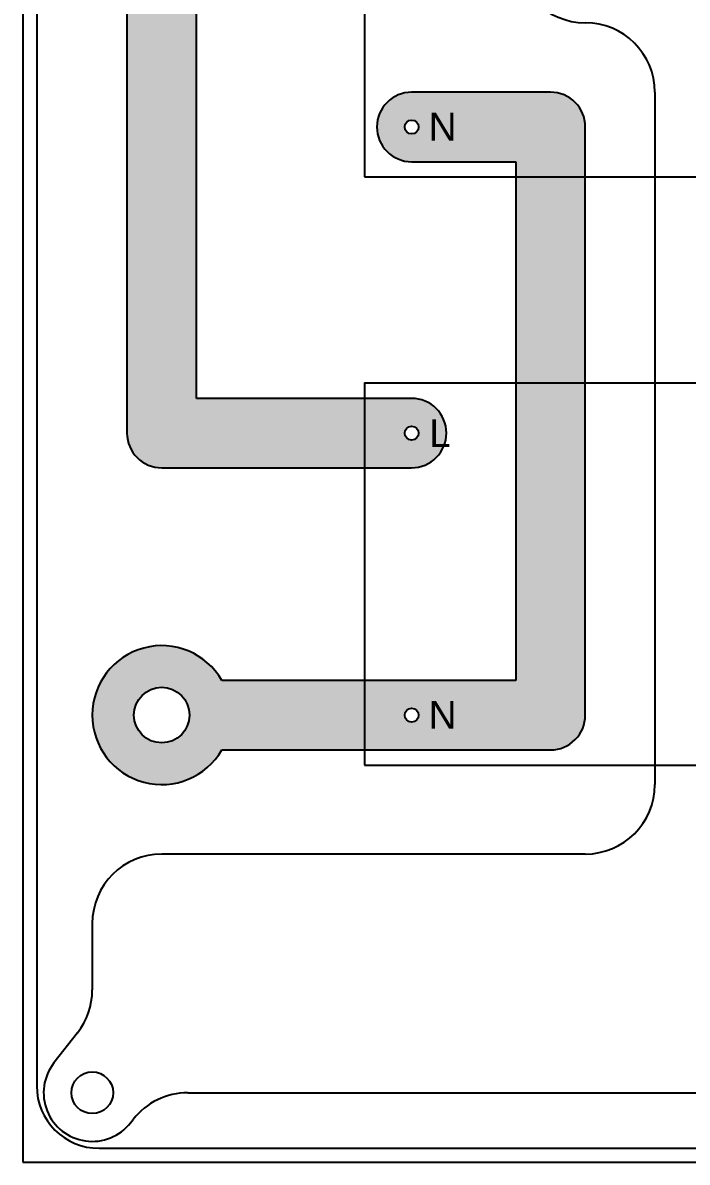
# Model space of a CAD drawing. Header units: millimetres. Extents: x 0 to 102, y 0 to 127.
# Drawn here: x 0 to 47.8, y 0 to 82 of the extents above; entities that cross this region are included whole.
import ezdxf

# ---------------------------------------------------------------- set-up
doc = ezdxf.new("R2010")
doc.units = ezdxf.units.MM
doc.header["$MEASUREMENT"] = 0
doc.layers.add('Default', color=178, linetype='Continuous', true_color=0x000000)

msp = doc.modelspace()

# ---------------------------------------------------------------- hatches: boundary and pattern name
at = {"layer": 'Default'}
h = msp.add_hatch(color=256, dxfattribs=at)
h.paths.add_polyline_path([(14.33, 97.317), (14.259, 97.436), (14.184, 97.554), (14.106, 97.67), (14.024, 97.785), (13.938, 97.897), (13.849, 98.008), (13.756, 98.117), (13.66, 98.224), (13.56, 98.327), (13.457, 98.429), (13.351, 98.527), (13.242, 98.623), (13.13, 98.716), (13.015, 98.805), (12.898, 98.891), (12.778, 98.974), (12.656, 99.053), (12.531, 99.129), (12.404, 99.201), (12.276, 99.269), (12.146, 99.333), (12.014, 99.393), (11.881, 99.449), (11.747, 99.502), (11.612, 99.55), (11.476, 99.594), (11.339, 99.634), (11.202, 99.67), (11.065, 99.702), (10.927, 99.73), (10.79, 99.754), (10.653, 99.774), (10.515, 99.79), (10.376, 99.803), (10.236, 99.811), (10.095, 99.816), (9.953, 99.816), (9.811, 99.813), (9.668, 99.806), (9.525, 99.794), (9.382, 99.778), (9.239, 99.758), (9.096, 99.734), (8.954, 99.706), (8.812, 99.674), (8.671, 99.637), (8.531, 99.596), (8.393, 99.551), (8.256, 99.502), (8.12, 99.45), (7.986, 99.393), (7.854, 99.333), (7.723, 99.268), (7.595, 99.201), (7.47, 99.129), (7.347, 99.055), (7.226, 98.977), (7.108, 98.896), (6.993, 98.812), (6.881, 98.725), (6.772, 98.635), (6.667, 98.543), (6.564, 98.449), (6.464, 98.352), (6.368, 98.253), (6.273, 98.15), (6.181, 98.044), (6.092, 97.935), (6.005, 97.823), (5.921, 97.708), (5.84, 97.59), (5.762, 97.47), (5.687, 97.347), (5.616, 97.221), (5.548, 97.093), (5.484, 96.963), (5.424, 96.831), (5.367, 96.697), (5.314, 96.561), (5.265, 96.424), (5.221, 96.285), (5.18, 96.145), (5.143, 96.005), (5.111, 95.863), (5.082, 95.721), (5.058, 95.578), (5.038, 95.435), (5.023, 95.292), (5.011, 95.149), (5.004, 95.006), (5, 94.863), (5.001, 94.722), (5.006, 94.581), (5.014, 94.441), (5.027, 94.302), (5.043, 94.164), (5.063, 94.027), (5.087, 93.889), (5.115, 93.752), (5.147, 93.615), (5.183, 93.477), (5.223, 93.341), (5.267, 93.205), (5.315, 93.07), (5.367, 92.935), (5.424, 92.802), (5.484, 92.671), (5.548, 92.541), (5.616, 92.412), (5.688, 92.286), (5.763, 92.161), (5.843, 92.039), (5.925, 91.919), (6.011, 91.801), (6.101, 91.687), (6.194, 91.575), (6.289, 91.466), (6.388, 91.359), (6.489, 91.257), (6.593, 91.157), (6.7, 91.061), (6.808, 90.968), (6.919, 90.879), (7.032, 90.793), (7.147, 90.711), (7.263, 90.632), (7.381, 90.558), (7.5, 90.487), (7.5, 52.483), (7.501, 52.428), (7.502, 52.372), (7.506, 52.315), (7.51, 52.259), (7.516, 52.202), (7.523, 52.144), (7.532, 52.086), (7.542, 52.028), (7.553, 51.97), (7.566, 51.912), (7.581, 51.854), (7.597, 51.795), (7.614, 51.737), (7.633, 51.679), (7.653, 51.621), (7.676, 51.563), (7.699, 51.506), (7.724, 51.448), (7.751, 51.391), (7.779, 51.335), (7.809, 51.279), (7.84, 51.224), (7.873, 51.169), (7.908, 51.115), (7.943, 51.062), (7.98, 51.01), (8.019, 50.958), (8.059, 50.908), (8.1, 50.858), (8.143, 50.809), (8.187, 50.762), (8.232, 50.716), (8.279, 50.67), (8.326, 50.626), (8.375, 50.584), (8.424, 50.542), (8.475, 50.502), (8.526, 50.464), (8.579, 50.427), (8.632, 50.391), (8.686, 50.357), (8.741, 50.324), (8.796, 50.292), (8.852, 50.263), (8.908, 50.234), (8.965, 50.208), (9.022, 50.182), (9.08, 50.159), (9.138, 50.137), (9.196, 50.116), (9.254, 50.097), (9.312, 50.08), (9.37, 50.064), (9.429, 50.049), (9.487, 50.037), (9.545, 50.025), (9.603, 50.015), (9.661, 50.006), (9.718, 49.999), (9.775, 49.993), (9.832, 49.989), (9.889, 49.986), (9.945, 49.984), (10, 49.983), (27.99, 49.983), (28.045, 49.984), (28.101, 49.986), (28.158, 49.989), (28.215, 49.993), (28.272, 49.999), (28.329, 50.006), (28.387, 50.015), (28.445, 50.025), (28.503, 50.037), (28.561, 50.049), (28.62, 50.064), (28.678, 50.08), (28.736, 50.097), (28.794, 50.116), (28.852, 50.137), (28.91, 50.159), (28.968, 50.182), (29.025, 50.208), (29.082, 50.234), (29.138, 50.263), (29.194, 50.292), (29.249, 50.324), (29.304, 50.357), (29.358, 50.391), (29.411, 50.427), (29.464, 50.464), (29.515, 50.502), (29.566, 50.542), (29.615, 50.584), (29.664, 50.626), (29.711, 50.67), (29.758, 50.716), (29.803, 50.762), (29.847, 50.809), (29.89, 50.858), (29.931, 50.908), (29.971, 50.958), (30.01, 51.01), (30.047, 51.062), (30.082, 51.115), (30.117, 51.169), (30.15, 51.224), (30.181, 51.279), (30.211, 51.335), (30.239, 51.391), (30.266, 51.448), (30.291, 51.506), (30.314, 51.563), (30.337, 51.621), (30.357, 51.679), (30.376, 51.737), (30.393, 51.795), (30.409, 51.854), (30.424, 51.912), (30.437, 51.97), (30.448, 52.028), (30.458, 52.086), (30.467, 52.144), (30.474, 52.202), (30.48, 52.259), (30.484, 52.315), (30.488, 52.372), (30.489, 52.428), (30.49, 52.483), (30.489, 52.539), (30.488, 52.595), (30.484, 52.651), (30.48, 52.708), (30.474, 52.765), (30.467, 52.823), (30.458, 52.88), (30.448, 52.938), (30.437, 52.996), (30.424, 53.055), (30.409, 53.113), (30.393, 53.171), (30.376, 53.23), (30.357, 53.288), (30.337, 53.346), (30.314, 53.404), (30.291, 53.461), (30.266, 53.518), (30.239, 53.575), (30.211, 53.632), (30.181, 53.687), (30.15, 53.743), (30.117, 53.797), (30.082, 53.851), (30.047, 53.905), (30.01, 53.957), (29.971, 54.008), (29.931, 54.059), (29.89, 54.109), (29.847, 54.157), (29.803, 54.205), (29.758, 54.251), (29.711, 54.296), (29.664, 54.34), (29.615, 54.383), (29.566, 54.424), (29.515, 54.464), (29.464, 54.503), (29.411, 54.54), (29.358, 54.576), (29.304, 54.61), (29.249, 54.643), (29.194, 54.674), (29.138, 54.704), (29.082, 54.732), (29.025, 54.759), (28.968, 54.784), (28.91, 54.808), (28.852, 54.83), (28.794, 54.85), (28.736, 54.869), (28.678, 54.887), (28.62, 54.903), (28.561, 54.917), (28.503, 54.93), (28.445, 54.942), (28.387, 54.952), (28.329, 54.96), (28.272, 54.967), (28.215, 54.973), (28.158, 54.978), (28.101, 54.981), (28.045, 54.983), (27.99, 54.983), (12.5, 54.983), (12.5, 90.487), (12.639, 90.57), (12.776, 90.658), (12.91, 90.751), (13.042, 90.848), (13.17, 90.95), (13.295, 91.056), (13.417, 91.167), (13.536, 91.281), (13.65, 91.399), (13.76, 91.521), (13.867, 91.647), (13.968, 91.775), (14.066, 91.907), (14.159, 92.041), (14.247, 92.178), (14.33, 92.317), (27.99, 92.317), (28.045, 92.317), (28.101, 92.319), (28.158, 92.322), (28.215, 92.327), (28.272, 92.333), (28.329, 92.34), (28.387, 92.348), (28.445, 92.358), (28.503, 92.37), (28.561, 92.383), (28.62, 92.397), (28.678, 92.413), (28.736, 92.431), (28.794, 92.45), (28.852, 92.47), (28.91, 92.492), (28.968, 92.516), (29.025, 92.541), (29.082, 92.568), (29.138, 92.596), (29.194, 92.626), (29.249, 92.657), (29.304, 92.69), (29.358, 92.724), (29.411, 92.76), (29.464, 92.797), (29.515, 92.836), (29.566, 92.876), (29.615, 92.917), (29.664, 92.96), (29.711, 93.004), (29.758, 93.049), (29.803, 93.095), (29.847, 93.143), (29.89, 93.191), (29.931, 93.241), (29.971, 93.292), (30.01, 93.343), (30.047, 93.395), (30.082, 93.449), (30.117, 93.503), (30.15, 93.557), (30.181, 93.613), (30.211, 93.668), (30.239, 93.725), (30.266, 93.782), (30.291, 93.839), (30.314, 93.896), (30.337, 93.954), (30.357, 94.012), (30.376, 94.07), (30.393, 94.129), (30.409, 94.187), (30.424, 94.245), (30.437, 94.304), (30.448, 94.362), (30.458, 94.42), (30.467, 94.477), (30.474, 94.535), (30.48, 94.592), (30.484, 94.649), (30.488, 94.705), (30.489, 94.761), (30.49, 94.817), (30.489, 94.872), (30.488, 94.928), (30.484, 94.985), (30.48, 95.041), (30.474, 95.098), (30.467, 95.156), (30.458, 95.214), (30.448, 95.272), (30.437, 95.33), (30.424, 95.388), (30.409, 95.446), (30.393, 95.505), (30.376, 95.563), (30.357, 95.621), (30.337, 95.679), (30.314, 95.737), (30.291, 95.794), (30.266, 95.852), (30.239, 95.909), (30.211, 95.965), (30.181, 96.021), (30.15, 96.076), (30.117, 96.131), (30.082, 96.185), (30.047, 96.238), (30.01, 96.29), (29.971, 96.342), (29.931, 96.392), (29.89, 96.442), (29.847, 96.491), (29.803, 96.538), (29.758, 96.584), (29.711, 96.63), (29.664, 96.674), (29.615, 96.716), (29.566, 96.758), (29.515, 96.798), (29.464, 96.836), (29.411, 96.873), (29.358, 96.909), (29.304, 96.943), (29.249, 96.976), (29.194, 97.008), (29.138, 97.037), (29.082, 97.066), (29.025, 97.092), (28.968, 97.118), (28.91, 97.141), (28.852, 97.163), (28.794, 97.184), (28.736, 97.203), (28.678, 97.22), (28.62, 97.236), (28.561, 97.251), (28.503, 97.263), (28.445, 97.275), (28.387, 97.285), (28.329, 97.294), (28.272, 97.301), (28.215, 97.307), (28.158, 97.311), (28.101, 97.314), (28.045, 97.316), (27.99, 97.317)], flags=0)
h.paths.add_polyline_path([(28.49, 52.483), (28.49, 52.472), (28.49, 52.461), (28.489, 52.45), (28.488, 52.438), (28.487, 52.427), (28.485, 52.415), (28.484, 52.404), (28.482, 52.392), (28.479, 52.381), (28.477, 52.369), (28.474, 52.357), (28.471, 52.346), (28.467, 52.334), (28.463, 52.322), (28.459, 52.311), (28.455, 52.299), (28.45, 52.288), (28.445, 52.276), (28.44, 52.265), (28.434, 52.254), (28.428, 52.243), (28.422, 52.231), (28.415, 52.221), (28.408, 52.21), (28.401, 52.199), (28.394, 52.189), (28.386, 52.178), (28.378, 52.168), (28.37, 52.158), (28.361, 52.149), (28.353, 52.139), (28.344, 52.13), (28.334, 52.121), (28.325, 52.112), (28.315, 52.103), (28.305, 52.095), (28.295, 52.087), (28.285, 52.079), (28.274, 52.072), (28.264, 52.065), (28.253, 52.058), (28.242, 52.051), (28.231, 52.045), (28.22, 52.039), (28.208, 52.034), (28.197, 52.028), (28.186, 52.023), (28.174, 52.018), (28.162, 52.014), (28.151, 52.01), (28.139, 52.006), (28.128, 52.003), (28.116, 51.999), (28.104, 51.997), (28.093, 51.994), (28.081, 51.992), (28.069, 51.99), (28.058, 51.988), (28.046, 51.987), (28.035, 51.985), (28.024, 51.984), (28.012, 51.984), (28.001, 51.983), (27.99, 51.983), (27.979, 51.983), (27.968, 51.984), (27.956, 51.984), (27.945, 51.985), (27.934, 51.987), (27.922, 51.988), (27.911, 51.99), (27.899, 51.992), (27.887, 51.994), (27.876, 51.997), (27.864, 51.999), (27.852, 52.003), (27.841, 52.006), (27.829, 52.01), (27.818, 52.014), (27.806, 52.018), (27.794, 52.023), (27.783, 52.028), (27.772, 52.034), (27.76, 52.039), (27.749, 52.045), (27.738, 52.051), (27.727, 52.058), (27.716, 52.065), (27.706, 52.072), (27.695, 52.079), (27.685, 52.087), (27.675, 52.095), (27.665, 52.103), (27.655, 52.112), (27.646, 52.121), (27.636, 52.13), (27.627, 52.139), (27.619, 52.149), (27.61, 52.158), (27.602, 52.168), (27.594, 52.178), (27.586, 52.189), (27.579, 52.199), (27.572, 52.21), (27.565, 52.221), (27.558, 52.231), (27.552, 52.243), (27.546, 52.254), (27.54, 52.265), (27.535, 52.276), (27.53, 52.288), (27.525, 52.299), (27.521, 52.311), (27.517, 52.322), (27.513, 52.334), (27.509, 52.346), (27.506, 52.357), (27.503, 52.369), (27.501, 52.381), (27.498, 52.392), (27.496, 52.404), (27.495, 52.415), (27.493, 52.427), (27.492, 52.438), (27.491, 52.45), (27.49, 52.461), (27.49, 52.472), (27.49, 52.483), (27.49, 52.494), (27.49, 52.506), (27.491, 52.517), (27.492, 52.528), (27.493, 52.54), (27.495, 52.551), (27.496, 52.563), (27.498, 52.574), (27.501, 52.586), (27.503, 52.598), (27.506, 52.609), (27.509, 52.621), (27.513, 52.633), (27.517, 52.644), (27.521, 52.656), (27.525, 52.667), (27.53, 52.679), (27.535, 52.69), (27.54, 52.702), (27.546, 52.713), (27.552, 52.724), (27.558, 52.735), (27.565, 52.746), (27.572, 52.757), (27.579, 52.768), (27.586, 52.778), (27.594, 52.788), (27.602, 52.798), (27.61, 52.808), (27.619, 52.818), (27.627, 52.828), (27.636, 52.837), (27.646, 52.846), (27.655, 52.855), (27.665, 52.863), (27.675, 52.872), (27.685, 52.88), (27.695, 52.887), (27.706, 52.895), (27.716, 52.902), (27.727, 52.909), (27.738, 52.915), (27.749, 52.922), (27.76, 52.927), (27.772, 52.933), (27.783, 52.938), (27.794, 52.944), (27.806, 52.948), (27.818, 52.953), (27.829, 52.957), (27.841, 52.961), (27.852, 52.964), (27.864, 52.967), (27.876, 52.97), (27.887, 52.973), (27.899, 52.975), (27.911, 52.977), (27.922, 52.979), (27.934, 52.98), (27.945, 52.981), (27.956, 52.982), (27.968, 52.983), (27.979, 52.983), (27.99, 52.983), (28.001, 52.983), (28.012, 52.983), (28.024, 52.982), (28.035, 52.981), (28.046, 52.98), (28.058, 52.979), (28.069, 52.977), (28.081, 52.975), (28.093, 52.973), (28.104, 52.97), (28.116, 52.967), (28.128, 52.964), (28.139, 52.961), (28.151, 52.957), (28.162, 52.953), (28.174, 52.948), (28.186, 52.944), (28.197, 52.938), (28.208, 52.933), (28.22, 52.927), (28.231, 52.922), (28.242, 52.915), (28.253, 52.909), (28.264, 52.902), (28.274, 52.895), (28.285, 52.887), (28.295, 52.88), (28.305, 52.872), (28.315, 52.863), (28.325, 52.855), (28.334, 52.846), (28.344, 52.837), (28.353, 52.828), (28.361, 52.818), (28.37, 52.808), (28.378, 52.798), (28.386, 52.788), (28.394, 52.778), (28.401, 52.768), (28.408, 52.757), (28.415, 52.746), (28.422, 52.735), (28.428, 52.724), (28.434, 52.713), (28.44, 52.702), (28.445, 52.69), (28.45, 52.679), (28.455, 52.667), (28.459, 52.656), (28.463, 52.644), (28.467, 52.633), (28.471, 52.621), (28.474, 52.609), (28.477, 52.598), (28.479, 52.586), (28.482, 52.574), (28.484, 52.563), (28.485, 52.551), (28.487, 52.54), (28.488, 52.528), (28.489, 52.517), (28.49, 52.506), (28.49, 52.494)], flags=0)
h.paths.add_polyline_path([(28.49, 94.817), (28.49, 94.806), (28.49, 94.794), (28.489, 94.783), (28.488, 94.772), (28.487, 94.76), (28.485, 94.749), (28.484, 94.737), (28.482, 94.726), (28.479, 94.714), (28.477, 94.702), (28.474, 94.691), (28.471, 94.679), (28.467, 94.667), (28.463, 94.656), (28.459, 94.644), (28.455, 94.633), (28.45, 94.621), (28.445, 94.61), (28.44, 94.598), (28.434, 94.587), (28.428, 94.576), (28.422, 94.565), (28.415, 94.554), (28.408, 94.543), (28.401, 94.532), (28.394, 94.522), (28.386, 94.512), (28.378, 94.502), (28.37, 94.492), (28.361, 94.482), (28.353, 94.472), (28.344, 94.463), (28.334, 94.454), (28.325, 94.445), (28.315, 94.437), (28.305, 94.428), (28.295, 94.42), (28.285, 94.413), (28.274, 94.405), (28.264, 94.398), (28.253, 94.391), (28.242, 94.385), (28.231, 94.378), (28.22, 94.373), (28.208, 94.367), (28.197, 94.362), (28.186, 94.356), (28.174, 94.352), (28.162, 94.347), (28.151, 94.343), (28.139, 94.339), (28.128, 94.336), (28.116, 94.333), (28.104, 94.33), (28.093, 94.327), (28.081, 94.325), (28.069, 94.323), (28.058, 94.321), (28.046, 94.32), (28.035, 94.319), (28.024, 94.318), (28.012, 94.317), (28.001, 94.317), (27.99, 94.317), (27.979, 94.317), (27.968, 94.317), (27.956, 94.318), (27.945, 94.319), (27.934, 94.32), (27.922, 94.321), (27.911, 94.323), (27.899, 94.325), (27.887, 94.327), (27.876, 94.33), (27.864, 94.333), (27.852, 94.336), (27.841, 94.339), (27.829, 94.343), (27.818, 94.347), (27.806, 94.352), (27.794, 94.356), (27.783, 94.362), (27.772, 94.367), (27.76, 94.373), (27.749, 94.378), (27.738, 94.385), (27.727, 94.391), (27.716, 94.398), (27.706, 94.405), (27.695, 94.413), (27.685, 94.42), (27.675, 94.428), (27.665, 94.437), (27.655, 94.445), (27.646, 94.454), (27.636, 94.463), (27.627, 94.472), (27.619, 94.482), (27.61, 94.492), (27.602, 94.502), (27.594, 94.512), (27.586, 94.522), (27.579, 94.532), (27.572, 94.543), (27.565, 94.554), (27.558, 94.565), (27.552, 94.576), (27.546, 94.587), (27.54, 94.598), (27.535, 94.61), (27.53, 94.621), (27.525, 94.633), (27.521, 94.644), (27.517, 94.656), (27.513, 94.667), (27.509, 94.679), (27.506, 94.691), (27.503, 94.702), (27.501, 94.714), (27.498, 94.726), (27.496, 94.737), (27.495, 94.749), (27.493, 94.76), (27.492, 94.772), (27.491, 94.783), (27.49, 94.794), (27.49, 94.806), (27.49, 94.817), (27.49, 94.828), (27.49, 94.839), (27.491, 94.85), (27.492, 94.862), (27.493, 94.873), (27.495, 94.885), (27.496, 94.896), (27.498, 94.908), (27.501, 94.919), (27.503, 94.931), (27.506, 94.943), (27.509, 94.954), (27.513, 94.966), (27.517, 94.978), (27.521, 94.989), (27.525, 95.001), (27.53, 95.012), (27.535, 95.024), (27.54, 95.035), (27.546, 95.046), (27.552, 95.057), (27.558, 95.069), (27.565, 95.079), (27.572, 95.09), (27.579, 95.101), (27.586, 95.111), (27.594, 95.122), (27.602, 95.132), (27.61, 95.142), (27.619, 95.151), (27.627, 95.161), (27.636, 95.17), (27.646, 95.179), (27.655, 95.188), (27.665, 95.197), (27.675, 95.205), (27.685, 95.213), (27.695, 95.221), (27.706, 95.228), (27.716, 95.235), (27.727, 95.242), (27.738, 95.249), (27.749, 95.255), (27.76, 95.261), (27.772, 95.266), (27.783, 95.272), (27.794, 95.277), (27.806, 95.282), (27.818, 95.286), (27.829, 95.29), (27.841, 95.294), (27.852, 95.297), (27.864, 95.301), (27.876, 95.303), (27.887, 95.306), (27.899, 95.308), (27.911, 95.31), (27.922, 95.312), (27.934, 95.313), (27.945, 95.315), (27.956, 95.316), (27.968, 95.316), (27.979, 95.317), (27.99, 95.317), (28.001, 95.317), (28.012, 95.316), (28.024, 95.316), (28.035, 95.315), (28.046, 95.313), (28.058, 95.312), (28.069, 95.31), (28.081, 95.308), (28.093, 95.306), (28.104, 95.303), (28.116, 95.301), (28.128, 95.297), (28.139, 95.294), (28.151, 95.29), (28.162, 95.286), (28.174, 95.282), (28.186, 95.277), (28.197, 95.272), (28.208, 95.266), (28.22, 95.261), (28.231, 95.255), (28.242, 95.249), (28.253, 95.242), (28.264, 95.235), (28.274, 95.228), (28.285, 95.221), (28.295, 95.213), (28.305, 95.205), (28.315, 95.197), (28.325, 95.188), (28.334, 95.179), (28.344, 95.17), (28.353, 95.161), (28.361, 95.151), (28.37, 95.142), (28.378, 95.132), (28.386, 95.122), (28.394, 95.111), (28.401, 95.101), (28.408, 95.09), (28.415, 95.079), (28.422, 95.069), (28.428, 95.057), (28.434, 95.046), (28.44, 95.035), (28.445, 95.024), (28.45, 95.012), (28.455, 95.001), (28.459, 94.989), (28.463, 94.978), (28.467, 94.966), (28.471, 94.954), (28.474, 94.943), (28.477, 94.931), (28.479, 94.919), (28.482, 94.908), (28.484, 94.896), (28.485, 94.885), (28.487, 94.873), (28.488, 94.862), (28.489, 94.85), (28.49, 94.839), (28.49, 94.828)], flags=0)
h.paths.add_polyline_path([(12, 94.817), (12, 94.772), (11.998, 94.728), (11.995, 94.682), (11.992, 94.637), (11.987, 94.591), (11.982, 94.545), (11.975, 94.499), (11.967, 94.453), (11.957, 94.406), (11.947, 94.36), (11.936, 94.313), (11.923, 94.266), (11.909, 94.22), (11.894, 94.173), (11.877, 94.127), (11.86, 94.08), (11.841, 94.034), (11.821, 93.989), (11.799, 93.943), (11.777, 93.898), (11.753, 93.853), (11.728, 93.809), (11.701, 93.765), (11.674, 93.722), (11.645, 93.68), (11.616, 93.638), (11.585, 93.597), (11.553, 93.556), (11.52, 93.516), (11.485, 93.478), (11.45, 93.44), (11.414, 93.402), (11.377, 93.366), (11.339, 93.331), (11.3, 93.297), (11.261, 93.264), (11.22, 93.232), (11.179, 93.201), (11.137, 93.171), (11.094, 93.143), (11.051, 93.115), (11.008, 93.089), (10.963, 93.064), (10.919, 93.04), (10.873, 93.017), (10.828, 92.996), (10.782, 92.976), (10.736, 92.957), (10.69, 92.939), (10.643, 92.923), (10.597, 92.908), (10.55, 92.894), (10.504, 92.881), (10.457, 92.87), (10.41, 92.859), (10.364, 92.85), (10.318, 92.842), (10.271, 92.835), (10.225, 92.829), (10.18, 92.825), (10.134, 92.821), (10.089, 92.819), (10.044, 92.817), (10, 92.817), (9.956, 92.817), (9.911, 92.819), (9.866, 92.821), (9.82, 92.825), (9.775, 92.829), (9.729, 92.835), (9.682, 92.842), (9.636, 92.85), (9.59, 92.859), (9.543, 92.87), (9.496, 92.881), (9.45, 92.894), (9.403, 92.908), (9.357, 92.923), (9.31, 92.939), (9.264, 92.957), (9.218, 92.976), (9.172, 92.996), (9.127, 93.017), (9.081, 93.04), (9.037, 93.064), (8.992, 93.089), (8.949, 93.115), (8.906, 93.143), (8.863, 93.171), (8.821, 93.201), (8.78, 93.232), (8.739, 93.264), (8.7, 93.297), (8.661, 93.331), (8.623, 93.366), (8.586, 93.402), (8.55, 93.44), (8.515, 93.478), (8.48, 93.516), (8.447, 93.556), (8.415, 93.597), (8.384, 93.638), (8.355, 93.68), (8.326, 93.722), (8.299, 93.765), (8.272, 93.809), (8.247, 93.853), (8.223, 93.898), (8.201, 93.943), (8.179, 93.989), (8.159, 94.034), (8.14, 94.08), (8.123, 94.127), (8.106, 94.173), (8.091, 94.22), (8.077, 94.266), (8.064, 94.313), (8.053, 94.36), (8.043, 94.406), (8.033, 94.453), (8.025, 94.499), (8.018, 94.545), (8.013, 94.591), (8.008, 94.637), (8.005, 94.682), (8.002, 94.728), (8, 94.772), (8, 94.817), (8, 94.861), (8.002, 94.906), (8.005, 94.951), (8.008, 94.996), (8.013, 95.042), (8.018, 95.088), (8.025, 95.134), (8.033, 95.181), (8.043, 95.227), (8.053, 95.274), (8.064, 95.32), (8.077, 95.367), (8.091, 95.414), (8.106, 95.46), (8.123, 95.507), (8.14, 95.553), (8.159, 95.599), (8.179, 95.645), (8.201, 95.69), (8.223, 95.735), (8.247, 95.78), (8.272, 95.824), (8.299, 95.868), (8.326, 95.911), (8.355, 95.954), (8.384, 95.996), (8.415, 96.037), (8.447, 96.077), (8.48, 96.117), (8.515, 96.156), (8.55, 96.194), (8.586, 96.231), (8.623, 96.267), (8.661, 96.302), (8.7, 96.336), (8.739, 96.369), (8.78, 96.401), (8.821, 96.432), (8.863, 96.462), (8.906, 96.491), (8.949, 96.518), (8.992, 96.544), (9.037, 96.569), (9.081, 96.593), (9.127, 96.616), (9.172, 96.637), (9.218, 96.657), (9.264, 96.676), (9.31, 96.694), (9.357, 96.71), (9.403, 96.726), (9.45, 96.739), (9.496, 96.752), (9.543, 96.764), (9.59, 96.774), (9.636, 96.783), (9.682, 96.791), (9.729, 96.798), (9.775, 96.804), (9.82, 96.809), (9.866, 96.812), (9.911, 96.815), (9.956, 96.816), (10, 96.817), (10.044, 96.816), (10.089, 96.815), (10.134, 96.812), (10.18, 96.809), (10.225, 96.804), (10.271, 96.798), (10.318, 96.791), (10.364, 96.783), (10.41, 96.774), (10.457, 96.764), (10.504, 96.752), (10.55, 96.739), (10.597, 96.726), (10.643, 96.71), (10.69, 96.694), (10.736, 96.676), (10.782, 96.657), (10.828, 96.637), (10.873, 96.616), (10.919, 96.593), (10.963, 96.569), (11.008, 96.544), (11.051, 96.518), (11.094, 96.491), (11.137, 96.462), (11.179, 96.432), (11.22, 96.401), (11.261, 96.369), (11.3, 96.336), (11.339, 96.302), (11.377, 96.267), (11.414, 96.231), (11.45, 96.194), (11.485, 96.156), (11.52, 96.117), (11.553, 96.077), (11.585, 96.037), (11.616, 95.996), (11.645, 95.954), (11.674, 95.911), (11.701, 95.868), (11.728, 95.824), (11.753, 95.78), (11.777, 95.735), (11.799, 95.69), (11.821, 95.645), (11.841, 95.599), (11.86, 95.553), (11.877, 95.507), (11.894, 95.46), (11.909, 95.414), (11.923, 95.367), (11.936, 95.32), (11.947, 95.274), (11.957, 95.227), (11.967, 95.181), (11.975, 95.134), (11.982, 95.088), (11.987, 95.042), (11.992, 94.996), (11.995, 94.951), (11.998, 94.906), (12, 94.861)], flags=0)
h = msp.add_hatch(color=256, dxfattribs=at)
h.paths.add_polyline_path([(27.99, 34.683), (14.33, 34.683), (14.282, 34.766), (14.231, 34.847), (14.179, 34.929), (14.125, 35.009), (14.069, 35.089), (14.011, 35.169), (13.951, 35.247), (13.889, 35.325), (13.826, 35.402), (13.76, 35.479), (13.693, 35.554), (13.624, 35.628), (13.553, 35.701), (13.481, 35.773), (13.406, 35.843), (13.33, 35.913), (13.253, 35.981), (13.173, 36.047), (13.092, 36.112), (13.01, 36.176), (12.926, 36.238), (12.84, 36.298), (12.753, 36.357), (12.664, 36.414), (12.575, 36.469), (12.484, 36.523), (12.391, 36.574), (12.298, 36.624), (12.203, 36.672), (12.108, 36.717), (12.011, 36.761), (11.913, 36.803), (11.815, 36.842), (11.716, 36.88), (11.616, 36.915), (11.515, 36.948), (11.414, 36.979), (11.312, 37.008), (11.21, 37.035), (11.108, 37.059), (11.005, 37.081), (10.902, 37.101), (10.798, 37.119), (10.695, 37.135), (10.592, 37.148), (10.488, 37.159), (10.385, 37.168), (10.282, 37.175), (10.179, 37.18), (10.077, 37.183), (9.975, 37.183), (9.873, 37.182), (9.772, 37.178), (9.671, 37.172), (9.571, 37.165), (9.472, 37.155), (9.373, 37.144), (9.275, 37.13), (9.178, 37.115), (9.082, 37.098), (8.986, 37.079), (8.892, 37.059), (8.798, 37.037), (8.706, 37.013), (8.614, 36.987), (8.522, 36.96), (8.43, 36.93), (8.338, 36.899), (8.246, 36.866), (8.154, 36.83), (8.063, 36.793), (7.972, 36.753), (7.881, 36.712), (7.79, 36.669), (7.7, 36.623), (7.611, 36.576), (7.522, 36.526), (7.434, 36.475), (7.346, 36.421), (7.26, 36.366), (7.174, 36.308), (7.089, 36.249), (7.005, 36.187), (6.922, 36.124), (6.841, 36.059), (6.76, 35.992), (6.681, 35.923), (6.603, 35.852), (6.526, 35.78), (6.451, 35.705), (6.377, 35.63), (6.305, 35.552), (6.235, 35.473), (6.166, 35.393), (6.099, 35.311), (6.033, 35.227), (5.97, 35.142), (5.908, 35.056), (5.848, 34.969), (5.79, 34.88), (5.734, 34.79), (5.679, 34.7), (5.627, 34.608), (5.577, 34.515), (5.529, 34.422), (5.483, 34.327), (5.439, 34.232), (5.397, 34.136), (5.357, 34.04), (5.32, 33.943), (5.284, 33.846), (5.251, 33.748), (5.22, 33.65), (5.191, 33.551), (5.164, 33.453), (5.139, 33.354), (5.116, 33.256), (5.096, 33.157), (5.077, 33.058), (5.061, 32.96), (5.046, 32.861), (5.034, 32.763), (5.023, 32.666), (5.015, 32.568), (5.008, 32.471), (5.004, 32.375), (5.001, 32.279), (5, 32.183), (5.001, 32.088), (5.004, 31.992), (5.008, 31.895), (5.015, 31.798), (5.023, 31.701), (5.034, 31.603), (5.046, 31.505), (5.061, 31.407), (5.077, 31.308), (5.096, 31.21), (5.116, 31.111), (5.139, 31.012), (5.164, 30.914), (5.191, 30.815), (5.22, 30.717), (5.251, 30.619), (5.284, 30.521), (5.32, 30.424), (5.357, 30.327), (5.397, 30.23), (5.439, 30.135), (5.483, 30.039), (5.529, 29.945), (5.577, 29.852), (5.627, 29.759), (5.679, 29.667), (5.734, 29.576), (5.79, 29.486), (5.848, 29.398), (5.908, 29.311), (5.97, 29.224), (6.033, 29.14), (6.099, 29.056), (6.166, 28.974), (6.235, 28.893), (6.305, 28.814), (6.377, 28.737), (6.451, 28.661), (6.526, 28.587), (6.603, 28.515), (6.681, 28.444), (6.76, 28.375), (6.841, 28.308), (6.922, 28.243), (7.005, 28.179), (7.089, 28.118), (7.174, 28.059), (7.26, 28.001), (7.346, 27.946), (7.434, 27.892), (7.522, 27.841), (7.611, 27.791), (7.7, 27.744), (7.79, 27.698), (7.881, 27.655), (7.972, 27.613), (8.063, 27.574), (8.154, 27.536), (8.246, 27.501), (8.338, 27.468), (8.43, 27.436), (8.522, 27.407), (8.614, 27.379), (8.706, 27.354), (8.798, 27.33), (8.892, 27.308), (8.986, 27.287), (9.082, 27.268), (9.178, 27.251), (9.275, 27.236), (9.373, 27.223), (9.472, 27.211), (9.571, 27.202), (9.671, 27.194), (9.772, 27.189), (9.873, 27.185), (9.975, 27.183), (10.077, 27.184), (10.179, 27.187), (10.282, 27.191), (10.385, 27.198), (10.488, 27.207), (10.592, 27.218), (10.695, 27.232), (10.798, 27.247), (10.902, 27.265), (11.005, 27.285), (11.108, 27.308), (11.21, 27.332), (11.312, 27.359), (11.414, 27.387), (11.515, 27.418), (11.616, 27.452), (11.716, 27.487), (11.815, 27.524), (11.913, 27.564), (12.011, 27.606), (12.108, 27.649), (12.203, 27.695), (12.298, 27.743), (12.391, 27.792), (12.484, 27.844), (12.575, 27.897), (12.664, 27.952), (12.753, 28.009), (12.84, 28.068), (12.926, 28.129), (13.01, 28.191), (13.092, 28.254), (13.173, 28.319), (13.253, 28.386), (13.33, 28.454), (13.406, 28.523), (13.481, 28.594), (13.553, 28.666), (13.624, 28.739), (13.693, 28.813), (13.76, 28.888), (13.826, 28.964), (13.889, 29.041), (13.951, 29.119), (14.011, 29.198), (14.069, 29.277), (14.125, 29.357), (14.179, 29.438), (14.231, 29.519), (14.282, 29.601), (14.33, 29.683), (27.99, 29.683), (37.99, 29.683), (38.05, 29.684), (38.11, 29.686), (38.17, 29.69), (38.231, 29.695), (38.291, 29.702), (38.352, 29.71), (38.413, 29.719), (38.473, 29.73), (38.533, 29.743), (38.593, 29.757), (38.653, 29.773), (38.713, 29.79), (38.772, 29.809), (38.831, 29.829), (38.889, 29.851), (38.947, 29.874), (39.004, 29.898), (39.06, 29.924), (39.116, 29.951), (39.171, 29.98), (39.225, 30.01), (39.279, 30.041), (39.331, 30.074), (39.383, 30.107), (39.434, 30.142), (39.483, 30.178), (39.532, 30.215), (39.579, 30.253), (39.626, 30.293), (39.671, 30.333), (39.715, 30.374), (39.758, 30.416), (39.8, 30.458), (39.841, 30.503), (39.881, 30.548), (39.92, 30.594), (39.958, 30.642), (39.995, 30.69), (40.031, 30.74), (40.066, 30.79), (40.1, 30.842), (40.132, 30.895), (40.163, 30.948), (40.193, 31.002), (40.222, 31.057), (40.249, 31.113), (40.275, 31.17), (40.3, 31.227), (40.323, 31.284), (40.344, 31.343), (40.365, 31.401), (40.383, 31.46), (40.4, 31.52), (40.416, 31.58), (40.43, 31.64), (40.443, 31.7), (40.454, 31.761), (40.464, 31.821), (40.472, 31.882), (40.478, 31.942), (40.483, 32.003), (40.487, 32.063), (40.489, 32.123), (40.49, 32.183), (40.49, 74.517), (40.489, 74.572), (40.488, 74.628), (40.484, 74.685), (40.48, 74.741), (40.474, 74.798), (40.467, 74.856), (40.458, 74.914), (40.448, 74.972), (40.437, 75.03), (40.424, 75.088), (40.409, 75.146), (40.393, 75.205), (40.376, 75.263), (40.357, 75.321), (40.337, 75.379), (40.314, 75.437), (40.291, 75.494), (40.266, 75.552), (40.239, 75.609), (40.211, 75.665), (40.181, 75.721), (40.15, 75.776), (40.117, 75.831), (40.082, 75.885), (40.047, 75.938), (40.01, 75.99), (39.971, 76.042), (39.931, 76.092), (39.89, 76.142), (39.847, 76.191), (39.803, 76.238), (39.758, 76.284), (39.711, 76.33), (39.664, 76.374), (39.615, 76.416), (39.566, 76.458), (39.515, 76.498), (39.464, 76.536), (39.411, 76.573), (39.358, 76.609), (39.304, 76.643), (39.249, 76.676), (39.194, 76.708), (39.138, 76.737), (39.082, 76.766), (39.025, 76.792), (38.968, 76.818), (38.91, 76.841), (38.852, 76.863), (38.794, 76.884), (38.736, 76.903), (38.678, 76.92), (38.62, 76.936), (38.561, 76.951), (38.503, 76.963), (38.445, 76.975), (38.387, 76.985), (38.329, 76.994), (38.272, 77.001), (38.215, 77.007), (38.158, 77.011), (38.101, 77.014), (38.045, 77.016), (37.99, 77.017), (27.99, 77.017), (27.935, 77.016), (27.879, 77.014), (27.822, 77.011), (27.765, 77.007), (27.708, 77.001), (27.651, 76.994), (27.593, 76.985), (27.535, 76.975), (27.477, 76.963), (27.419, 76.951), (27.36, 76.936), (27.302, 76.92), (27.244, 76.903), (27.186, 76.884), (27.128, 76.863), (27.07, 76.841), (27.012, 76.818), (26.955, 76.792), (26.898, 76.766), (26.842, 76.737), (26.786, 76.708), (26.731, 76.676), (26.676, 76.643), (26.622, 76.609), (26.569, 76.573), (26.516, 76.536), (26.465, 76.498), (26.414, 76.458), (26.365, 76.416), (26.316, 76.374), (26.269, 76.33), (26.222, 76.284), (26.177, 76.238), (26.133, 76.191), (26.09, 76.142), (26.049, 76.092), (26.009, 76.042), (25.97, 75.99), (25.933, 75.938), (25.898, 75.885), (25.863, 75.831), (25.83, 75.776), (25.799, 75.721), (25.769, 75.665), (25.741, 75.609), (25.714, 75.552), (25.689, 75.494), (25.666, 75.437), (25.643, 75.379), (25.623, 75.321), (25.604, 75.263), (25.587, 75.205), (25.571, 75.146), (25.556, 75.088), (25.543, 75.03), (25.532, 74.972), (25.522, 74.914), (25.513, 74.856), (25.506, 74.798), (25.5, 74.741), (25.496, 74.685), (25.492, 74.628), (25.491, 74.572), (25.49, 74.517), (25.491, 74.461), (25.492, 74.405), (25.496, 74.349), (25.5, 74.292), (25.506, 74.235), (25.513, 74.177), (25.522, 74.12), (25.532, 74.062), (25.543, 74.004), (25.556, 73.945), (25.571, 73.887), (25.587, 73.829), (25.604, 73.77), (25.623, 73.712), (25.643, 73.654), (25.666, 73.596), (25.689, 73.539), (25.714, 73.482), (25.741, 73.425), (25.769, 73.368), (25.799, 73.313), (25.83, 73.257), (25.863, 73.203), (25.898, 73.149), (25.933, 73.095), (25.97, 73.043), (26.009, 72.992), (26.049, 72.941), (26.09, 72.891), (26.133, 72.843), (26.177, 72.795), (26.222, 72.749), (26.269, 72.704), (26.316, 72.66), (26.365, 72.617), (26.414, 72.576), (26.465, 72.536), (26.516, 72.497), (26.569, 72.46), (26.622, 72.424), (26.676, 72.39), (26.731, 72.357), (26.786, 72.326), (26.842, 72.296), (26.898, 72.268), (26.955, 72.241), (27.012, 72.216), (27.07, 72.192), (27.128, 72.17), (27.186, 72.15), (27.244, 72.131), (27.302, 72.113), (27.36, 72.097), (27.419, 72.083), (27.477, 72.07), (27.535, 72.058), (27.593, 72.048), (27.651, 72.04), (27.708, 72.033), (27.765, 72.027), (27.822, 72.022), (27.879, 72.019), (27.935, 72.017), (27.99, 72.017), (35.49, 72.017), (35.49, 34.683)], flags=0)
h.paths.add_polyline_path([(28.49, 32.183), (28.49, 32.172), (28.49, 32.161), (28.489, 32.15), (28.488, 32.138), (28.487, 32.127), (28.485, 32.115), (28.484, 32.104), (28.482, 32.092), (28.479, 32.081), (28.477, 32.069), (28.474, 32.057), (28.471, 32.046), (28.467, 32.034), (28.463, 32.022), (28.459, 32.011), (28.455, 31.999), (28.45, 31.988), (28.445, 31.976), (28.44, 31.965), (28.434, 31.954), (28.428, 31.943), (28.422, 31.931), (28.415, 31.921), (28.408, 31.91), (28.401, 31.899), (28.394, 31.889), (28.386, 31.878), (28.378, 31.868), (28.37, 31.858), (28.361, 31.849), (28.353, 31.839), (28.344, 31.83), (28.334, 31.821), (28.325, 31.812), (28.315, 31.803), (28.305, 31.795), (28.295, 31.787), (28.285, 31.779), (28.274, 31.772), (28.264, 31.765), (28.253, 31.758), (28.242, 31.751), (28.231, 31.745), (28.22, 31.739), (28.208, 31.734), (28.197, 31.728), (28.186, 31.723), (28.174, 31.718), (28.162, 31.714), (28.151, 31.71), (28.139, 31.706), (28.128, 31.703), (28.116, 31.699), (28.104, 31.697), (28.093, 31.694), (28.081, 31.692), (28.069, 31.69), (28.058, 31.688), (28.046, 31.687), (28.035, 31.685), (28.024, 31.684), (28.012, 31.684), (28.001, 31.683), (27.99, 31.683), (27.979, 31.683), (27.968, 31.684), (27.956, 31.684), (27.945, 31.685), (27.934, 31.687), (27.922, 31.688), (27.911, 31.69), (27.899, 31.692), (27.887, 31.694), (27.876, 31.697), (27.864, 31.699), (27.852, 31.703), (27.841, 31.706), (27.829, 31.71), (27.818, 31.714), (27.806, 31.718), (27.794, 31.723), (27.783, 31.728), (27.772, 31.734), (27.76, 31.739), (27.749, 31.745), (27.738, 31.751), (27.727, 31.758), (27.716, 31.765), (27.706, 31.772), (27.695, 31.779), (27.685, 31.787), (27.675, 31.795), (27.665, 31.803), (27.655, 31.812), (27.646, 31.821), (27.636, 31.83), (27.627, 31.839), (27.619, 31.849), (27.61, 31.858), (27.602, 31.868), (27.594, 31.878), (27.586, 31.889), (27.579, 31.899), (27.572, 31.91), (27.565, 31.921), (27.558, 31.931), (27.552, 31.943), (27.546, 31.954), (27.54, 31.965), (27.535, 31.976), (27.53, 31.988), (27.525, 31.999), (27.521, 32.011), (27.517, 32.022), (27.513, 32.034), (27.509, 32.046), (27.506, 32.057), (27.503, 32.069), (27.501, 32.081), (27.498, 32.092), (27.496, 32.104), (27.495, 32.115), (27.493, 32.127), (27.492, 32.138), (27.491, 32.15), (27.49, 32.161), (27.49, 32.172), (27.49, 32.183), (27.49, 32.194), (27.49, 32.206), (27.491, 32.217), (27.492, 32.228), (27.493, 32.24), (27.495, 32.251), (27.496, 32.263), (27.498, 32.274), (27.501, 32.286), (27.503, 32.298), (27.506, 32.309), (27.509, 32.321), (27.513, 32.333), (27.517, 32.344), (27.521, 32.356), (27.525, 32.367), (27.53, 32.379), (27.535, 32.39), (27.54, 32.402), (27.546, 32.413), (27.552, 32.424), (27.558, 32.435), (27.565, 32.446), (27.572, 32.457), (27.579, 32.468), (27.586, 32.478), (27.594, 32.488), (27.602, 32.498), (27.61, 32.508), (27.619, 32.518), (27.627, 32.528), (27.636, 32.537), (27.646, 32.546), (27.655, 32.555), (27.665, 32.563), (27.675, 32.572), (27.685, 32.58), (27.695, 32.587), (27.706, 32.595), (27.716, 32.602), (27.727, 32.609), (27.738, 32.615), (27.749, 32.622), (27.76, 32.627), (27.772, 32.633), (27.783, 32.638), (27.794, 32.644), (27.806, 32.648), (27.818, 32.653), (27.829, 32.657), (27.841, 32.661), (27.852, 32.664), (27.864, 32.667), (27.876, 32.67), (27.887, 32.673), (27.899, 32.675), (27.911, 32.677), (27.922, 32.679), (27.934, 32.68), (27.945, 32.681), (27.956, 32.682), (27.968, 32.683), (27.979, 32.683), (27.99, 32.683), (28.001, 32.683), (28.012, 32.683), (28.024, 32.682), (28.035, 32.681), (28.046, 32.68), (28.058, 32.679), (28.069, 32.677), (28.081, 32.675), (28.093, 32.673), (28.104, 32.67), (28.116, 32.667), (28.128, 32.664), (28.139, 32.661), (28.151, 32.657), (28.162, 32.653), (28.174, 32.648), (28.186, 32.644), (28.197, 32.638), (28.208, 32.633), (28.22, 32.627), (28.231, 32.622), (28.242, 32.615), (28.253, 32.609), (28.264, 32.602), (28.274, 32.595), (28.285, 32.587), (28.295, 32.58), (28.305, 32.572), (28.315, 32.563), (28.325, 32.555), (28.334, 32.546), (28.344, 32.537), (28.353, 32.528), (28.361, 32.518), (28.37, 32.508), (28.378, 32.498), (28.386, 32.488), (28.394, 32.478), (28.401, 32.468), (28.408, 32.457), (28.415, 32.446), (28.422, 32.435), (28.428, 32.424), (28.434, 32.413), (28.44, 32.402), (28.445, 32.39), (28.45, 32.379), (28.455, 32.367), (28.459, 32.356), (28.463, 32.344), (28.467, 32.333), (28.471, 32.321), (28.474, 32.309), (28.477, 32.298), (28.479, 32.286), (28.482, 32.274), (28.484, 32.263), (28.485, 32.251), (28.487, 32.24), (28.488, 32.228), (28.489, 32.217), (28.49, 32.206), (28.49, 32.194)], flags=0)
h.paths.add_polyline_path([(28.49, 74.517), (28.49, 74.506), (28.49, 74.494), (28.489, 74.483), (28.488, 74.472), (28.487, 74.46), (28.485, 74.449), (28.484, 74.437), (28.482, 74.426), (28.479, 74.414), (28.477, 74.402), (28.474, 74.391), (28.471, 74.379), (28.467, 74.367), (28.463, 74.356), (28.459, 74.344), (28.455, 74.333), (28.45, 74.321), (28.445, 74.31), (28.44, 74.298), (28.434, 74.287), (28.428, 74.276), (28.422, 74.265), (28.415, 74.254), (28.408, 74.243), (28.401, 74.232), (28.394, 74.222), (28.386, 74.212), (28.378, 74.202), (28.37, 74.192), (28.361, 74.182), (28.353, 74.172), (28.344, 74.163), (28.334, 74.154), (28.325, 74.145), (28.315, 74.137), (28.305, 74.128), (28.295, 74.12), (28.285, 74.113), (28.274, 74.105), (28.264, 74.098), (28.253, 74.091), (28.242, 74.085), (28.231, 74.078), (28.22, 74.073), (28.208, 74.067), (28.197, 74.062), (28.186, 74.056), (28.174, 74.052), (28.162, 74.047), (28.151, 74.043), (28.139, 74.039), (28.128, 74.036), (28.116, 74.033), (28.104, 74.03), (28.093, 74.027), (28.081, 74.025), (28.069, 74.023), (28.058, 74.021), (28.046, 74.02), (28.035, 74.019), (28.024, 74.018), (28.012, 74.017), (28.001, 74.017), (27.99, 74.017), (27.979, 74.017), (27.968, 74.017), (27.956, 74.018), (27.945, 74.019), (27.934, 74.02), (27.922, 74.021), (27.911, 74.023), (27.899, 74.025), (27.887, 74.027), (27.876, 74.03), (27.864, 74.033), (27.852, 74.036), (27.841, 74.039), (27.829, 74.043), (27.818, 74.047), (27.806, 74.052), (27.794, 74.056), (27.783, 74.062), (27.772, 74.067), (27.76, 74.073), (27.749, 74.078), (27.738, 74.085), (27.727, 74.091), (27.716, 74.098), (27.706, 74.105), (27.695, 74.113), (27.685, 74.12), (27.675, 74.128), (27.665, 74.137), (27.655, 74.145), (27.646, 74.154), (27.636, 74.163), (27.627, 74.172), (27.619, 74.182), (27.61, 74.192), (27.602, 74.202), (27.594, 74.212), (27.586, 74.222), (27.579, 74.232), (27.572, 74.243), (27.565, 74.254), (27.558, 74.265), (27.552, 74.276), (27.546, 74.287), (27.54, 74.298), (27.535, 74.31), (27.53, 74.321), (27.525, 74.333), (27.521, 74.344), (27.517, 74.356), (27.513, 74.367), (27.509, 74.379), (27.506, 74.391), (27.503, 74.402), (27.501, 74.414), (27.498, 74.426), (27.496, 74.437), (27.495, 74.449), (27.493, 74.46), (27.492, 74.472), (27.491, 74.483), (27.49, 74.494), (27.49, 74.506), (27.49, 74.517), (27.49, 74.528), (27.49, 74.539), (27.491, 74.55), (27.492, 74.562), (27.493, 74.573), (27.495, 74.585), (27.496, 74.596), (27.498, 74.608), (27.501, 74.619), (27.503, 74.631), (27.506, 74.643), (27.509, 74.654), (27.513, 74.666), (27.517, 74.678), (27.521, 74.689), (27.525, 74.701), (27.53, 74.712), (27.535, 74.724), (27.54, 74.735), (27.546, 74.746), (27.552, 74.757), (27.558, 74.769), (27.565, 74.779), (27.572, 74.79), (27.579, 74.801), (27.586, 74.811), (27.594, 74.822), (27.602, 74.832), (27.61, 74.842), (27.619, 74.851), (27.627, 74.861), (27.636, 74.87), (27.646, 74.879), (27.655, 74.888), (27.665, 74.897), (27.675, 74.905), (27.685, 74.913), (27.695, 74.921), (27.706, 74.928), (27.716, 74.935), (27.727, 74.942), (27.738, 74.949), (27.749, 74.955), (27.76, 74.961), (27.772, 74.966), (27.783, 74.972), (27.794, 74.977), (27.806, 74.982), (27.818, 74.986), (27.829, 74.99), (27.841, 74.994), (27.852, 74.997), (27.864, 75.001), (27.876, 75.003), (27.887, 75.006), (27.899, 75.008), (27.911, 75.01), (27.922, 75.012), (27.934, 75.013), (27.945, 75.015), (27.956, 75.016), (27.968, 75.016), (27.979, 75.017), (27.99, 75.017), (28.001, 75.017), (28.012, 75.016), (28.024, 75.016), (28.035, 75.015), (28.046, 75.013), (28.058, 75.012), (28.069, 75.01), (28.081, 75.008), (28.093, 75.006), (28.104, 75.003), (28.116, 75.001), (28.128, 74.997), (28.139, 74.994), (28.151, 74.99), (28.162, 74.986), (28.174, 74.982), (28.186, 74.977), (28.197, 74.972), (28.208, 74.966), (28.22, 74.961), (28.231, 74.955), (28.242, 74.949), (28.253, 74.942), (28.264, 74.935), (28.274, 74.928), (28.285, 74.921), (28.295, 74.913), (28.305, 74.905), (28.315, 74.897), (28.325, 74.888), (28.334, 74.879), (28.344, 74.87), (28.353, 74.861), (28.361, 74.851), (28.37, 74.842), (28.378, 74.832), (28.386, 74.822), (28.394, 74.811), (28.401, 74.801), (28.408, 74.79), (28.415, 74.779), (28.422, 74.769), (28.428, 74.757), (28.434, 74.746), (28.44, 74.735), (28.445, 74.724), (28.45, 74.712), (28.455, 74.701), (28.459, 74.689), (28.463, 74.678), (28.467, 74.666), (28.471, 74.654), (28.474, 74.643), (28.477, 74.631), (28.479, 74.619), (28.482, 74.608), (28.484, 74.596), (28.485, 74.585), (28.487, 74.573), (28.488, 74.562), (28.489, 74.55), (28.49, 74.539), (28.49, 74.528)], flags=0)
h.paths.add_polyline_path([(12, 32.183), (12, 32.139), (11.998, 32.094), (11.995, 32.049), (11.992, 32.004), (11.987, 31.958), (11.982, 31.912), (11.975, 31.866), (11.967, 31.819), (11.957, 31.773), (11.947, 31.726), (11.936, 31.68), (11.923, 31.633), (11.909, 31.586), (11.894, 31.54), (11.877, 31.493), (11.86, 31.447), (11.841, 31.401), (11.821, 31.355), (11.799, 31.31), (11.777, 31.265), (11.753, 31.22), (11.728, 31.176), (11.701, 31.132), (11.674, 31.089), (11.645, 31.046), (11.616, 31.004), (11.585, 30.963), (11.553, 30.923), (11.52, 30.883), (11.485, 30.844), (11.45, 30.806), (11.414, 30.769), (11.377, 30.733), (11.339, 30.698), (11.3, 30.664), (11.261, 30.631), (11.22, 30.599), (11.179, 30.568), (11.137, 30.538), (11.094, 30.509), (11.051, 30.482), (11.008, 30.456), (10.963, 30.431), (10.919, 30.407), (10.873, 30.384), (10.828, 30.363), (10.782, 30.343), (10.736, 30.324), (10.69, 30.306), (10.643, 30.29), (10.597, 30.274), (10.55, 30.261), (10.504, 30.248), (10.457, 30.236), (10.41, 30.226), (10.364, 30.217), (10.318, 30.209), (10.271, 30.202), (10.225, 30.196), (10.18, 30.191), (10.134, 30.188), (10.089, 30.185), (10.044, 30.184), (10, 30.183), (9.956, 30.184), (9.911, 30.185), (9.866, 30.188), (9.82, 30.191), (9.775, 30.196), (9.729, 30.202), (9.682, 30.209), (9.636, 30.217), (9.59, 30.226), (9.543, 30.236), (9.496, 30.248), (9.45, 30.261), (9.403, 30.274), (9.357, 30.29), (9.31, 30.306), (9.264, 30.324), (9.218, 30.343), (9.172, 30.363), (9.127, 30.384), (9.081, 30.407), (9.037, 30.431), (8.992, 30.456), (8.949, 30.482), (8.906, 30.509), (8.863, 30.538), (8.821, 30.568), (8.78, 30.599), (8.739, 30.631), (8.7, 30.664), (8.661, 30.698), (8.623, 30.733), (8.586, 30.769), (8.55, 30.806), (8.515, 30.844), (8.48, 30.883), (8.447, 30.923), (8.415, 30.963), (8.384, 31.004), (8.355, 31.046), (8.326, 31.089), (8.299, 31.132), (8.272, 31.176), (8.247, 31.22), (8.223, 31.265), (8.201, 31.31), (8.179, 31.355), (8.159, 31.401), (8.14, 31.447), (8.123, 31.493), (8.106, 31.54), (8.091, 31.586), (8.077, 31.633), (8.064, 31.68), (8.053, 31.726), (8.043, 31.773), (8.033, 31.819), (8.025, 31.866), (8.018, 31.912), (8.013, 31.958), (8.008, 32.004), (8.005, 32.049), (8.002, 32.094), (8, 32.139), (8, 32.183), (8, 32.228), (8.002, 32.272), (8.005, 32.318), (8.008, 32.363), (8.013, 32.409), (8.018, 32.455), (8.025, 32.501), (8.033, 32.547), (8.043, 32.594), (8.053, 32.64), (8.064, 32.687), (8.077, 32.734), (8.091, 32.78), (8.106, 32.827), (8.123, 32.873), (8.14, 32.92), (8.159, 32.966), (8.179, 33.011), (8.201, 33.057), (8.223, 33.102), (8.247, 33.147), (8.272, 33.191), (8.299, 33.235), (8.326, 33.278), (8.355, 33.32), (8.384, 33.362), (8.415, 33.403), (8.447, 33.444), (8.48, 33.484), (8.515, 33.522), (8.55, 33.56), (8.586, 33.598), (8.623, 33.634), (8.661, 33.669), (8.7, 33.703), (8.739, 33.736), (8.78, 33.768), (8.821, 33.799), (8.863, 33.829), (8.906, 33.857), (8.949, 33.885), (8.992, 33.911), (9.037, 33.936), (9.081, 33.96), (9.127, 33.983), (9.172, 34.004), (9.218, 34.024), (9.264, 34.043), (9.31, 34.061), (9.357, 34.077), (9.403, 34.092), (9.45, 34.106), (9.496, 34.119), (9.543, 34.13), (9.59, 34.141), (9.636, 34.15), (9.682, 34.158), (9.729, 34.165), (9.775, 34.171), (9.82, 34.175), (9.866, 34.179), (9.911, 34.181), (9.956, 34.183), (10, 34.183), (10.044, 34.183), (10.089, 34.181), (10.134, 34.179), (10.18, 34.175), (10.225, 34.171), (10.271, 34.165), (10.318, 34.158), (10.364, 34.15), (10.41, 34.141), (10.457, 34.13), (10.504, 34.119), (10.55, 34.106), (10.597, 34.092), (10.643, 34.077), (10.69, 34.061), (10.736, 34.043), (10.782, 34.024), (10.828, 34.004), (10.873, 33.983), (10.919, 33.96), (10.963, 33.936), (11.008, 33.911), (11.051, 33.885), (11.094, 33.857), (11.137, 33.829), (11.179, 33.799), (11.22, 33.768), (11.261, 33.736), (11.3, 33.703), (11.339, 33.669), (11.377, 33.634), (11.414, 33.598), (11.45, 33.56), (11.485, 33.522), (11.52, 33.484), (11.553, 33.444), (11.585, 33.403), (11.616, 33.362), (11.645, 33.32), (11.674, 33.278), (11.701, 33.235), (11.728, 33.191), (11.753, 33.147), (11.777, 33.102), (11.799, 33.057), (11.821, 33.011), (11.841, 32.966), (11.86, 32.92), (11.877, 32.873), (11.894, 32.827), (11.909, 32.78), (11.923, 32.734), (11.936, 32.687), (11.947, 32.64), (11.957, 32.594), (11.967, 32.547), (11.975, 32.501), (11.982, 32.455), (11.987, 32.409), (11.992, 32.363), (11.995, 32.318), (11.998, 32.272), (12, 32.228)], flags=0)

# ---------------------------------------------------------------- linework, layer by layer
for p, q in [((7.5, 90.487), (7.5, 52.483)), ((12.5, 54.983), (12.5, 90.487)), ((37.99, 77.017), (27.99, 77.017)), ((45.49, 77.017), (45.49, 74.517)), ((40.49, 32.183), (40.49, 74.517)), ((45.49, 74.517), (45.49, 32.183)), ((27.99, 72.017), (35.49, 72.017)), ((35.49, 72.017), (35.49, 34.683)), ((27.99, 54.983), (12.5, 54.983)), ((10, 49.983), (27.99, 49.983)), ((27.99, 34.683), (14.33, 34.683)), ((35.49, 34.683), (27.99, 34.683)), ((45.49, 32.183), (45.49, 27.183)), ((14.33, 29.683), (27.99, 29.683)), ((27.99, 29.683), (37.99, 29.683)), ((40.49, 22.183), (10, 22.183)), ((3.936, 9.316), (2.245, 7.159)), ((40.84, 5), (60.84, 5)), ((7.755, 2.841), (7.945, 3.084))]:
    msp.add_line(p, q, dxfattribs=at)
for points in [[(0, 0), (101.68, 0), (101.68, 127), (0, 127)], [(24.59, 70.917), (77.09, 70.917), (77.09, 98.417), (24.59, 98.417)], [(24.59, 28.583), (77.09, 28.583), (77.09, 56.083), (24.59, 56.083)]]:
    msp.add_lwpolyline(points, close=True, dxfattribs=at)
for points in [[(1, 121.5), (1, 5.5)], [(5, 17.183), (5, 12.4)], [(11.881, 5), (40.84, 5)], [(5.5, 1), (96.18, 1)]]:
    msp.add_lwpolyline(points, dxfattribs=at)
for centre, radius in [((27.99, 74.517), 0.5), ((27.99, 74.517), 0.5), ((27.99, 52.483), 0.5), ((27.99, 52.483), 0.5), ((10, 32.183), 2), ((27.99, 32.183), 0.5), ((27.99, 32.183), 0.5), ((5, 5), 1.5)]:
    msp.add_circle(centre, radius, dxfattribs=at)
for centre, radius, start, end in [((40.49, 87.017), 5, 180, 270), ((40.49, 77.017), 5, 0, 90), ((27.99, 74.517), 2.5, 90, 270), ((37.99, 74.517), 2.5, 360, 90), ((27.99, 52.483), 2.5, 270, 90), ((10, 52.483), 2.5, 180, 270), ((10, 32.183), 5, 30, 330), ((37.99, 32.183), 2.5, 270, 0.00013), ((40.49, 27.183), 5, 270, 0), ((10, 17.183), 5, 90, 180), ((0, 12.4), 5, 321.91811, 360), ((5, 5), 3.5, 141.91811, 321.91811), ((5.5, 5.5), 4.5, 180, 270), ((11.881, 0), 5, 90, 141.91811)]:
    msp.add_arc(centre, radius, start, end, dxfattribs=at)

# ---------------------------------------------------------------- texts
at = {"layer": 'Default', "char_height": 2, "attachment_point": 1, "line_spacing_factor": 0.963855}
for s, insert, width in [('\\fHelvetica;N', (29.209, 75.536), 3.61446), ('\\fHelvetica;L', (29.244, 53.482), 3.3012), ('\\fHelvetica;N', (29.209, 33.203), 3.61446)]:
    msp.add_mtext(s, dxfattribs=dict(at, insert=insert, width=width))

doc.saveas('drawing.dxf')
